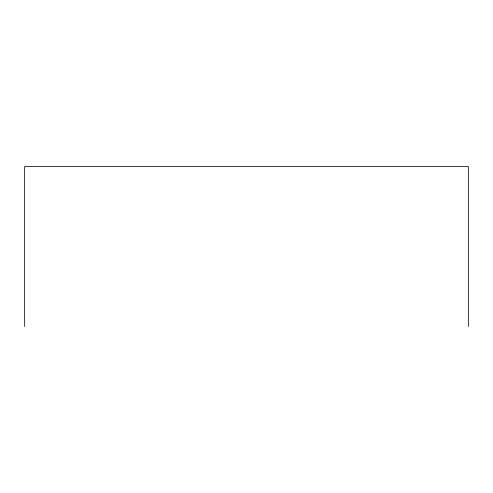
<?xml version="1.0" encoding="UTF-8"?>
<svg xmlns="http://www.w3.org/2000/svg" width="493" height="493" viewBox="0 0 493 493"><rect width="100%" height="100%" fill="white"/><g stroke="black" fill="none" stroke-linecap="round" stroke-linejoin="round"><path stroke-width="0.74" d="M468.35 326.465L468.35 166.535L24.65 166.535L24.65 326.465"/></g></svg>
